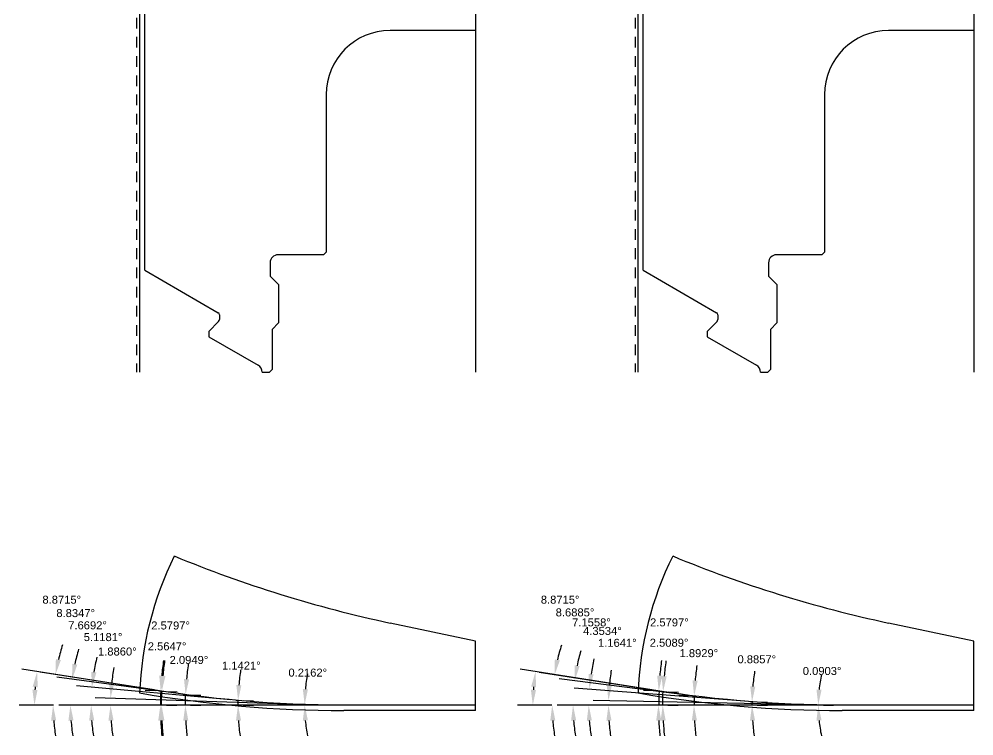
# Model space of a CAD drawing. Header units: inches. Extents: x 105.3 to 145.9, y -21.1 to -7.6.
# Drawn here: x 122.03 to 133.21, y -21.06 to -12.66 of the extents above; entities that cross this region are included whole.
import ezdxf

# ---------------------------------------------------------------- set-up
doc = ezdxf.new("R2010")
doc.units = ezdxf.units.IN
doc.header["$MEASUREMENT"] = 0
doc.header["$PDMODE"] = 35
doc.linetypes.add('HIDDEN2', pattern=[0.1875, 0.125, -0.0625])
doc.layers.get('Defpoints').update_dxf_attribs({"color": 10})
doc.layers.add('Dims', color=4, linetype='Continuous')
doc.styles.get("Standard").update_dxf_attribs({"font": 'arial.ttf'})
doc.dimstyles.get("Standard").update_dxf_attribs({"dimtxt": 0.09375, "dimasz": 0.18, "dimexe": 0.18, "dimexo": 0.0625, "dimgap": 0.09, "dimtad": 0, "dimtih": 1, "dimtoh": 1, "dimdec": 4, "dimzin": 0, "dimdsep": 46, "dimtxsty": 'Standard', "dimcen": 0.09, "dimadec": 4, "dimazin": 0, "dimtfac": 1, "dimtdec": 4, "dimtofl": 0, "dimtmove": 0, "dimatfit": 3, "dimfxl": 1, "dimtolj": 1, "dimtzin": 0, "dimarcsym": 0})

# ---------------------------------------------------------------- blocks, each defined once
blk = doc.blocks.new('*D99')
at = {"layer": 'Defpoints', "color": 0, "transparency": 16777216}
for p in [(128.93, -20.679), (131.366, -20.694), (131.406, -20.695), (128.328, -20.697), (133.212, -20.697)]:
    blk.add_point(p, dxfattribs=at)
at = {"layer": 'Dims', "color": 0, "lineweight": -2, "transparency": 16777216}
blk.add_line((131.304, -20.692), (128.75, -20.641), dxfattribs=at)
for start, end in [(170.8982, 174.867), (183.9688, 187.9377)]:
    blk.add_arc((131.529, -20.697), 2.599, start, end, dxfattribs=at)
at = {"layer": 'Dims', "color": 0, "transparency": 16777216}
for points in [[(128.97, -20.466), (128.91, -20.463), (128.93, -20.644)], [(128.906, -20.878), (128.966, -20.876), (128.93, -20.697)]]:
    blk.add_solid(points, dxfattribs=at)
at = {"layer": 'Dims', "color": 0, "transparency": 16777216, "insert": (129.034, -19.967), "char_height": 0.09375, "attachment_point": 5}
blk.add_mtext('\\A1;1.1641°', dxfattribs=at)
blk = doc.blocks.new('*D100')
at = {"layer": 'Defpoints', "color": 0, "transparency": 16777216}
for p in [(128.7, -20.635), (130.591, -20.655), (130.631, -20.658), (128.328, -20.697), (133.212, -20.697)]:
    blk.add_point(p, dxfattribs=at)
at = {"layer": 'Dims', "color": 0, "lineweight": -2, "transparency": 16777216}
blk.add_line((130.529, -20.651), (128.527, -20.498), dxfattribs=at)
for start, end in [(167.193, 171.4198), (184.2268, 188.4536)]:
    blk.add_arc((131.14, -20.697), 2.441, start, end, dxfattribs=at)
at = {"layer": 'Dims', "color": 0, "transparency": 16777216}
for points in [[(128.756, -20.336), (128.697, -20.33), (128.706, -20.512)], [(128.676, -20.878), (128.736, -20.876), (128.699, -20.697)]]:
    blk.add_solid(points, dxfattribs=at)
at = {"layer": 'Dims', "color": 0, "transparency": 16777216, "insert": (128.859, -19.828), "char_height": 0.09375, "attachment_point": 5}
blk.add_mtext('\\A1;4.3534°', dxfattribs=at)
blk = doc.blocks.new('*D101')
at = {"layer": 'Defpoints', "color": 0, "transparency": 16777216}
for p in [(128.517, -20.602), (129.914, -20.586), (129.954, -20.591), (128.328, -20.697), (133.212, -20.697)]:
    blk.add_point(p, dxfattribs=at)
at = {"layer": 'Dims', "color": 0, "lineweight": -2, "transparency": 16777216}
blk.add_line((129.852, -20.578), (128.354, -20.39), dxfattribs=at)
for start, end in [(163.8069, 168.3256), (184.5186, 189.0373)]:
    blk.add_arc((130.798, -20.697), 2.283, start, end, dxfattribs=at)
at = {"layer": 'Dims', "color": 0, "transparency": 16777216}
for points in [[(128.592, -20.24), (128.533, -20.23), (128.533, -20.413)], [(128.492, -20.878), (128.552, -20.876), (128.515, -20.697)]]:
    blk.add_solid(points, dxfattribs=at)
at = {"layer": 'Dims', "color": 0, "transparency": 16777216, "insert": (128.731, -19.728), "char_height": 0.09375, "attachment_point": 5}
blk.add_mtext('\\A1;7.1558°', dxfattribs=at)
blk = doc.blocks.new('*D102')
at = {"layer": 'Defpoints', "color": 0, "transparency": 16777216}
for p in [(131.386, -20.694), (131.386, -20.697), (131.388, -20.696), (133.212, -20.697)]:
    blk.add_point(p, dxfattribs=at)
at = {"layer": 'Dims', "color": 0, "lineweight": -2, "transparency": 16777216}
for p, q in [((131.449, -20.694), (131.568, -20.694)), ((131.449, -20.697), (131.568, -20.697))]:
    blk.add_line(p, q, dxfattribs=at)
for start, end in [(168.593, 174.2514), (185.6583, 191.3167)]:
    blk.add_arc((133.212, -20.697), 1.823, start, end, dxfattribs=at)
at = {"layer": 'Dims', "color": 0, "transparency": 16777216}
for points in [[(131.427, -20.516), (131.367, -20.513), (131.388, -20.694)], [(131.367, -20.878), (131.427, -20.875), (131.388, -20.697)]]:
    blk.add_solid(points, dxfattribs=at)
at = {"layer": 'Dims', "color": 0, "transparency": 16777216, "insert": (131.433, -20.297), "char_height": 0.09375, "attachment_point": 5}
blk.add_mtext('\\A1;0.0903°', dxfattribs=at)
blk = doc.blocks.new('*D103')
at = {"layer": 'Defpoints', "color": 0, "transparency": 16777216}
for p in [(130.612, -20.657), (130.612, -20.684), (130.611, -20.697), (133.212, -20.697)]:
    blk.add_point(p, dxfattribs=at)
at = {"layer": 'Dims', "color": 0, "lineweight": -2, "transparency": 16777216}
for p, q in [((130.674, -20.658), (130.792, -20.66)), ((130.674, -20.697), (130.792, -20.697))]:
    blk.add_line(p, q, dxfattribs=at)
for start, end in [(171.1795, 175.1469), (183.9674, 187.9349)]:
    blk.add_arc((133.212, -20.697), 2.6, start, end, dxfattribs=at)
at = {"layer": 'Dims', "color": 0, "transparency": 16777216}
for points in [[(130.651, -20.479), (130.591, -20.476), (130.612, -20.657)], [(130.588, -20.878), (130.648, -20.876), (130.612, -20.697)]]:
    blk.add_solid(points, dxfattribs=at)
at = {"layer": 'Dims', "color": 0, "transparency": 16777216, "insert": (130.668, -20.16), "char_height": 0.09375, "attachment_point": 5}
blk.add_mtext('\\A1;0.8857°', dxfattribs=at)
blk = doc.blocks.new('*D104')
at = {"layer": 'Defpoints', "color": 0, "transparency": 16777216}
for p in [(129.933, -20.661), (129.936, -20.589), (129.934, -20.697), (133.212, -20.697)]:
    blk.add_point(p, dxfattribs=at)
at = {"layer": 'Dims', "color": 0, "lineweight": -2, "transparency": 16777216}
for p, q in [((129.873, -20.587), (129.754, -20.583)), ((129.871, -20.697), (129.752, -20.697))]:
    blk.add_line(p, q, dxfattribs=at)
for start, end in [(171.816, 174.9615), (183.1456, 186.2912)]:
    blk.add_arc((133.212, -20.697), 3.279, start, end, dxfattribs=at)
at = {"layer": 'Dims', "color": 0, "transparency": 16777216}
for points in [[(129.975, -20.411), (129.915, -20.407), (129.934, -20.589)], [(129.907, -20.878), (129.967, -20.876), (129.932, -20.697)]]:
    blk.add_solid(points, dxfattribs=at)
at = {"layer": 'Dims', "color": 0, "transparency": 16777216, "insert": (129.989, -20.088), "char_height": 0.09375, "attachment_point": 5}
blk.add_mtext('\\A1;1.8929°', dxfattribs=at)
blk = doc.blocks.new('*D111')
at = {"layer": 'Defpoints', "color": 0, "transparency": 16777216}
for p in [(123.096, -20.67), (125.352, -20.689), (125.392, -20.69), (122.489, -20.697), (127.372, -20.697)]:
    blk.add_point(p, dxfattribs=at)
at = {"layer": 'Dims', "color": 0, "lineweight": -2, "transparency": 16777216}
blk.add_line((125.289, -20.687), (122.917, -20.609), dxfattribs=at)
for start, end in [(169.8792, 173.9966), (184.1174, 188.2348)]:
    blk.add_arc((125.601, -20.697), 2.505, start, end, dxfattribs=at)
at = {"layer": 'Dims', "color": 0, "transparency": 16777216}
for points in [[(123.14, -20.437), (123.08, -20.433), (123.097, -20.615)], [(123.072, -20.878), (123.132, -20.876), (123.096, -20.697)]]:
    blk.add_solid(points, dxfattribs=at)
at = {"layer": 'Dims', "color": 0, "transparency": 16777216, "insert": (123.176, -20.069), "char_height": 0.09375, "attachment_point": 5}
blk.add_mtext('\\A1;1.8860°', dxfattribs=at)
blk = doc.blocks.new('*D112')
at = {"layer": 'Defpoints', "color": 0, "transparency": 16777216}
for p in [(122.87, -20.627), (124.567, -20.64), (124.607, -20.643), (122.489, -20.697), (127.372, -20.697)]:
    blk.add_point(p, dxfattribs=at)
at = {"layer": 'Dims', "color": 0, "lineweight": -2, "transparency": 16777216}
blk.add_line((124.505, -20.634), (122.699, -20.472), dxfattribs=at)
for start, end in [(166.0594, 170.4707), (184.4112, 188.8225)]:
    blk.add_arc((125.207, -20.697), 2.339, start, end, dxfattribs=at)
at = {"layer": 'Dims', "color": 0, "transparency": 16777216}
for points in [[(122.931, -20.314), (122.871, -20.306), (122.878, -20.488)], [(122.846, -20.878), (122.906, -20.876), (122.869, -20.697)]]:
    blk.add_solid(points, dxfattribs=at)
at = {"layer": 'Dims', "color": 0, "transparency": 16777216, "insert": (123.009, -19.9), "char_height": 0.09375, "attachment_point": 5}
blk.add_mtext('\\A1;5.1181°', dxfattribs=at)
blk = doc.blocks.new('*D113')
at = {"layer": 'Defpoints', "color": 0, "transparency": 16777216}
for p in [(123.95, -20.57), (123.99, -20.575), (122.628, -20.596), (122.489, -20.697), (127.372, -20.697)]:
    blk.add_point(p, dxfattribs=at)
at = {"layer": 'Dims', "color": 0, "lineweight": -2, "transparency": 16777216}
blk.add_line((123.888, -20.561), (122.468, -20.37), dxfattribs=at)
for start, end in [(163.2426, 167.7867), (184.5441, 189.0882)]:
    blk.add_arc((124.896, -20.697), 2.27, start, end, dxfattribs=at)
at = {"layer": 'Dims', "color": 0, "transparency": 16777216}
for points in [[(122.707, -20.222), (122.648, -20.212), (122.646, -20.394)], [(122.603, -20.878), (122.663, -20.876), (122.626, -20.697)]]:
    blk.add_solid(points, dxfattribs=at)
at = {"layer": 'Dims', "color": 0, "transparency": 16777216, "insert": (122.827, -19.762), "char_height": 0.09375, "attachment_point": 5}
blk.add_mtext('\\A1;7.6692°', dxfattribs=at)
blk = doc.blocks.new('*D114')
at = {"layer": 'Defpoints', "color": 0, "transparency": 16777216}
for p in [(125.371, -20.694), (125.372, -20.689), (125.372, -20.697), (127.372, -20.697)]:
    blk.add_point(p, dxfattribs=at)
at = {"layer": 'Dims', "color": 0, "lineweight": -2, "transparency": 16777216}
for p, q in [((125.309, -20.689), (125.191, -20.689)), ((125.309, -20.697), (125.191, -20.697))]:
    blk.add_line(p, q, dxfattribs=at)
for start, end in [(169.4762, 174.63), (185.1538, 190.3076)]:
    blk.add_arc((127.372, -20.697), 2.002, start, end, dxfattribs=at)
at = {"layer": 'Dims', "color": 0, "transparency": 16777216}
for points in [[(125.409, -20.511), (125.349, -20.508), (125.371, -20.689)], [(125.349, -20.878), (125.409, -20.875), (125.371, -20.697)]]:
    blk.add_solid(points, dxfattribs=at)
at = {"layer": 'Dims', "color": 0, "transparency": 16777216, "insert": (125.407, -20.316), "char_height": 0.09375, "attachment_point": 5}
blk.add_mtext('\\A1;0.2162°', dxfattribs=at)
blk = doc.blocks.new('*D115')
at = {"layer": 'Defpoints', "color": 0, "transparency": 16777216}
for p in [(124.587, -20.641), (124.59, -20.679), (124.587, -20.697), (127.372, -20.697)]:
    blk.add_point(p, dxfattribs=at)
at = {"layer": 'Dims', "color": 0, "lineweight": -2, "transparency": 16777216}
for p, q in [((124.65, -20.643), (124.771, -20.645)), ((124.649, -20.697), (124.77, -20.697))]:
    blk.add_line(p, q, dxfattribs=at)
for start, end in [(171.4429, 175.1504), (183.7075, 187.415)]:
    blk.add_arc((127.372, -20.697), 2.782, start, end, dxfattribs=at)
at = {"layer": 'Dims', "color": 0, "transparency": 16777216}
for points in [[(124.63, -20.463), (124.57, -20.46), (124.591, -20.642)], [(124.566, -20.878), (124.626, -20.876), (124.59, -20.697)]]:
    blk.add_solid(points, dxfattribs=at)
at = {"layer": 'Dims', "color": 0, "transparency": 16777216, "insert": (124.629, -20.233), "char_height": 0.09375, "attachment_point": 5}
blk.add_mtext('\\A1;1.1421°', dxfattribs=at)
blk = doc.blocks.new('*D116')
at = {"layer": 'Defpoints', "color": 0, "transparency": 16777216}
for p in [(123.973, -20.573), (123.974, -20.656), (123.97, -20.697), (127.372, -20.697)]:
    blk.add_point(p, dxfattribs=at)
at = {"layer": 'Dims', "color": 0, "lineweight": -2, "transparency": 16777216}
for p, q in [((124.035, -20.575), (124.156, -20.579)), ((124.033, -20.697), (124.153, -20.697))]:
    blk.add_line(p, q, dxfattribs=at)
for start, end in [(171.8358, 174.8704), (183.0347, 186.0693)]:
    blk.add_arc((127.372, -20.697), 3.399, start, end, dxfattribs=at)
at = {"layer": 'Dims', "color": 0, "transparency": 16777216}
for points in [[(124.017, -20.395), (123.957, -20.391), (123.976, -20.573)], [(123.948, -20.878), (124.008, -20.876), (123.973, -20.697)]]:
    blk.add_solid(points, dxfattribs=at)
at = {"layer": 'Dims', "color": 0, "transparency": 16777216, "insert": (124.015, -20.168), "char_height": 0.09375, "attachment_point": 5}
blk.add_mtext('\\A1;2.0949°', dxfattribs=at)
blk = doc.blocks.new('*D169')
at = {"layer": 'Defpoints', "color": 0, "transparency": 16777216}
for p in [(129.565, -20.537), (129.567, -20.644), (129.562, -20.697), (133.212, -20.697)]:
    blk.add_point(p, dxfattribs=at)
at = {"layer": 'Dims', "color": 0, "lineweight": -2, "transparency": 16777216}
for p, q in [((129.628, -20.54), (129.75, -20.545)), ((129.624, -20.697), (129.746, -20.697))]:
    blk.add_line(p, q, dxfattribs=at)
for start, end in [(171.8321, 174.6616), (182.8295, 185.659)]:
    blk.add_arc((133.212, -20.697), 3.645, start, end, dxfattribs=at)
at = {"layer": 'Dims', "color": 0, "transparency": 16777216}
for points in [[(129.612, -20.36), (129.552, -20.356), (129.57, -20.537)], [(129.541, -20.878), (129.601, -20.876), (129.566, -20.697)]]:
    blk.add_solid(points, dxfattribs=at)
at = {"layer": 'Dims', "color": 0, "transparency": 16777216, "insert": (129.64, -19.966), "char_height": 0.09375, "attachment_point": 5}
blk.add_mtext('\\A1;2.5089°', dxfattribs=at)
blk = doc.blocks.new('*D170')
at = {"layer": 'Defpoints', "color": 0, "transparency": 16777216}
for p in [(128.274, -20.579), (129.542, -20.534), (129.582, -20.54), (128.328, -20.697), (133.212, -20.697)]:
    blk.add_point(p, dxfattribs=at)
at = {"layer": 'Dims', "color": 0, "lineweight": -2, "transparency": 16777216}
for p, q in [((129.48, -20.524), (128.12, -20.316)), ((128.266, -20.697), (128.091, -20.697))]:
    blk.add_line(p, q, dxfattribs=at)
for start, end in [(162.4946, 166.903), (184.4084, 188.8168)]:
    blk.add_arc((130.611, -20.697), 2.34, start, end, dxfattribs=at)
at = {"layer": 'Dims', "color": 0, "transparency": 16777216}
for points in [[(128.361, -20.172), (128.302, -20.161), (128.298, -20.344)], [(128.248, -20.878), (128.308, -20.876), (128.271, -20.697)]]:
    blk.add_solid(points, dxfattribs=at)
at = {"layer": 'Dims', "color": 0, "transparency": 16777216, "insert": (128.538, -19.611), "char_height": 0.09375, "attachment_point": 5}
blk.add_mtext('\\A1;8.6885°', dxfattribs=at)
blk = doc.blocks.new('*D178')
at = {"layer": 'Defpoints', "color": 0, "transparency": 16777216}
for p in [(122.426, -20.577), (123.67, -20.529), (123.71, -20.535), (122.489, -20.697), (127.372, -20.697)]:
    blk.add_point(p, dxfattribs=at)
at = {"layer": 'Dims', "color": 0, "lineweight": -2, "transparency": 16777216}
for p, q in [((123.608, -20.519), (122.273, -20.311)), ((122.427, -20.697), (122.243, -20.697))]:
    blk.add_line(p, q, dxfattribs=at)
for start, end in [(162.3121, 166.7387), (184.4266, 188.8531)]:
    blk.add_arc((124.754, -20.697), 2.33, start, end, dxfattribs=at)
at = {"layer": 'Dims', "color": 0, "transparency": 16777216}
for points in [[(122.515, -20.168), (122.456, -20.157), (122.451, -20.339)], [(122.4, -20.878), (122.46, -20.876), (122.423, -20.697)]]:
    blk.add_solid(points, dxfattribs=at)
at = {"layer": 'Dims', "color": 0, "transparency": 16777216, "insert": (122.688, -19.619), "char_height": 0.09375, "attachment_point": 5}
blk.add_mtext('\\A1;8.8347°', dxfattribs=at)
blk = doc.blocks.new('*D177')
at = {"layer": 'Defpoints', "color": 0, "transparency": 16777216}
for p in [(123.693, -20.532), (123.694, -20.642), (123.69, -20.697), (127.372, -20.697)]:
    blk.add_point(p, dxfattribs=at)
at = {"layer": 'Dims', "color": 0, "lineweight": -2, "transparency": 16777216}
for p, q in [((123.756, -20.535), (123.877, -20.54)), ((123.752, -20.697), (123.874, -20.697))]:
    blk.add_line(p, q, dxfattribs=at)
for start, end in [(171.8276, 174.6315), (182.8039, 185.6077)]:
    blk.add_arc((127.372, -20.697), 3.679, start, end, dxfattribs=at)
at = {"layer": 'Dims', "color": 0, "transparency": 16777216}
for points in [[(123.74, -20.355), (123.68, -20.351), (123.697, -20.532)], [(123.668, -20.878), (123.728, -20.876), (123.694, -20.697)]]:
    blk.add_solid(points, dxfattribs=at)
at = {"layer": 'Dims', "color": 0, "transparency": 16777216, "insert": (123.759, -20.008), "char_height": 0.09375, "attachment_point": 5}
blk.add_mtext('\\A1;2.5647°', dxfattribs=at)
blk = doc.blocks.new('*D207')
at = {"layer": 'Defpoints', "color": 0, "transparency": 16777216}
for p in [(128.048, -20.566), (129.5, -20.527), (129.54, -20.533), (128.328, -20.697), (133.212, -20.697)]:
    blk.add_point(p, dxfattribs=at)
at = {"layer": 'Dims', "color": 0, "lineweight": -2, "transparency": 16777216}
for p, q in [((129.438, -20.517), (127.897, -20.277)), ((128.266, -20.697), (127.864, -20.697))]:
    blk.add_line(p, q, dxfattribs=at)
blk.add_arc((130.588, -20.697), 2.544, 175.1832, 175.9453, dxfattribs=at)
at = {"layer": 'Dims', "color": 0, "transparency": 16777216}
for points in [[(128.024, -20.48), (128.083, -20.487), (128.075, -20.305)], [(128.081, -20.518), (128.021, -20.516), (128.044, -20.697)]]:
    blk.add_solid(points, dxfattribs=at)
at = {"layer": 'Dims', "color": 0, "transparency": 16777216, "insert": (128.364, -19.462), "char_height": 0.09375, "attachment_point": 5}
blk.add_mtext('\\A1;8.8715°', dxfattribs=at)
blk = doc.blocks.new('*D206')
at = {"layer": 'Defpoints', "color": 0, "transparency": 16777216}
for p in [(129.524, -20.531), (129.515, -20.642), (129.52, -20.697), (133.212, -20.697)]:
    blk.add_point(p, dxfattribs=at)
at = {"layer": 'Dims', "color": 0, "lineweight": -2, "transparency": 16777216}
for p, q in [((129.461, -20.528), (129.339, -20.523)), ((129.458, -20.697), (129.335, -20.697))]:
    blk.add_line(p, q, dxfattribs=at)
for start, end in [(171.8399, 174.6301), (182.7902, 185.5804)]:
    blk.add_arc((133.212, -20.697), 3.697, start, end, dxfattribs=at)
at = {"layer": 'Dims', "color": 0, "transparency": 16777216}
for points in [[(129.561, -20.353), (129.501, -20.349), (129.519, -20.531)], [(129.489, -20.878), (129.549, -20.876), (129.515, -20.697)]]:
    blk.add_solid(points, dxfattribs=at)
at = {"layer": 'Dims', "color": 0, "transparency": 16777216, "insert": (129.644, -19.728), "char_height": 0.09375, "attachment_point": 5}
blk.add_mtext('\\A1;2.5797°', dxfattribs=at)
blk = doc.blocks.new('*D209')
at = {"layer": 'Defpoints', "color": 0, "transparency": 16777216}
for p in [(122.208, -20.566), (123.661, -20.527), (123.701, -20.533), (122.489, -20.697), (127.372, -20.697)]:
    blk.add_point(p, dxfattribs=at)
at = {"layer": 'Dims', "color": 0, "lineweight": -2, "transparency": 16777216}
for p, q in [((123.599, -20.517), (122.058, -20.277)), ((122.427, -20.697), (122.025, -20.697))]:
    blk.add_line(p, q, dxfattribs=at)
blk.add_arc((124.749, -20.697), 2.544, 175.1832, 175.9453, dxfattribs=at)
at = {"layer": 'Dims', "color": 0, "transparency": 16777216}
for points in [[(122.184, -20.48), (122.244, -20.487), (122.236, -20.305)], [(122.241, -20.518), (122.181, -20.516), (122.205, -20.697)]]:
    blk.add_solid(points, dxfattribs=at)
at = {"layer": 'Dims', "color": 0, "transparency": 16777216, "insert": (122.525, -19.462), "char_height": 0.09375, "attachment_point": 5}
blk.add_mtext('\\A1;8.8715°', dxfattribs=at)
blk = doc.blocks.new('*D208')
at = {"layer": 'Defpoints', "color": 0, "transparency": 16777216}
for p in [(123.685, -20.531), (123.681, -20.642), (123.681, -20.697), (127.372, -20.697)]:
    blk.add_point(p, dxfattribs=at)
at = {"layer": 'Dims', "color": 0, "lineweight": -2, "transparency": 16777216}
for p, q in [((123.622, -20.528), (123.504, -20.523)), ((123.618, -20.697), (123.5, -20.697))]:
    blk.add_line(p, q, dxfattribs=at)
for start, end in [(171.833, 174.6266), (182.7936, 185.5872)]:
    blk.add_arc((127.372, -20.697), 3.692, start, end, dxfattribs=at)
at = {"layer": 'Dims', "color": 0, "transparency": 16777216}
for points in [[(123.726, -20.353), (123.667, -20.349), (123.684, -20.531)], [(123.655, -20.878), (123.715, -20.876), (123.68, -20.697)]]:
    blk.add_solid(points, dxfattribs=at)
at = {"layer": 'Dims', "color": 0, "transparency": 16777216, "insert": (123.8, -19.764), "char_height": 0.09375, "attachment_point": 5}
blk.add_mtext('\\A1;2.5797°', dxfattribs=at)

msp = doc.modelspace()

# ---------------------------------------------------------------- linework, layer by layer
at = {"linetype": 'HIDDEN2'}
for p, q in [((123.40224, -9.04696), (123.40224, -16.79696)), ((129.24146, -9.04696), (129.24146, -16.79696))]:
    msp.add_line(p, q, dxfattribs=at)
for p, q in [((123.43484, -9.04696), (123.43484, -16.79696)), ((127.37234, -9.04696), (127.37234, -16.79696)), ((129.27406, -9.04696), (129.27406, -16.79696)), ((133.21156, -9.04696), (133.21156, -16.79696)), ((123.49734, -15.60428), (123.49734, -11.57301)), ((129.33656, -15.60428), (129.33656, -11.57301)), ((127.37234, -12.79696), (126.37234, -12.79696)), ((133.21156, -12.79696), (132.21156, -12.79696)), ((125.62234, -13.54696), (125.62234, -15.39071)), ((131.46156, -13.54696), (131.46156, -15.39071)), ((125.59109, -15.42196), (125.05984, -15.42196)), ((125.62234, -15.39071), (125.59109, -15.42196)), ((131.43031, -15.42196), (130.89906, -15.42196)), ((131.46156, -15.39071), (131.43031, -15.42196)), ((124.96609, -15.51571), (124.96609, -15.67196)), ((130.80531, -15.51571), (130.80531, -15.67196)), ((123.49734, -15.60428), (124.35672, -16.10044)), ((129.33656, -15.60428), (130.19593, -16.10044)), ((124.96609, -15.67196), (125.06499, -15.77086)), ((125.06499, -15.77086), (125.06499, -16.22111)), ((130.80531, -15.67196), (130.90421, -15.77086)), ((130.90421, -15.77086), (130.90421, -16.22111)), ((124.36319, -16.20364), (124.24734, -16.31949)), ((124.37234, -16.1275), (124.37234, -16.18154)), ((130.2024, -16.20364), (130.08656, -16.31949)), ((130.21156, -16.1275), (130.21156, -16.18154)), ((124.24734, -16.31949), (124.24734, -16.38199)), ((125.06499, -16.22111), (124.98914, -16.29696)), ((124.98914, -16.29696), (124.98914, -16.76571)), ((130.08656, -16.31949), (130.08656, -16.38199)), ((130.90421, -16.22111), (130.82836, -16.29696)), ((130.82836, -16.29696), (130.82836, -16.76571)), ((124.24734, -16.38199), (124.82547, -16.71577)), ((130.08656, -16.38199), (130.66468, -16.71577)), ((124.98914, -16.76571), (124.95789, -16.79696)), ((130.82836, -16.76571), (130.79711, -16.79696)), ((124.87234, -16.79696), (124.95789, -16.79696)), ((130.71156, -16.79696), (130.79711, -16.79696)), ((127.37234, -19.947), (126.37234, -19.73444)), ((133.21156, -19.947), (132.21156, -19.73444)), ((127.37234, -20.697), (127.37234, -19.947)), ((133.21156, -20.697), (133.21156, -19.947)), ((127.37234, -20.7595), (125.83024, -20.7595)), ((127.37234, -20.7595), (127.37234, -20.697)), ((133.21156, -20.7595), (131.66946, -20.7595)), ((133.21156, -20.7595), (133.21156, -20.697))]:
    msp.add_line(p, q)
at = {"color": 1}
for p, q in [((123.66082, -20.52712), (123.70082, -20.53337)), ((129.49395, -20.52616), (129.5536, -20.53546)), ((129.50003, -20.52712), (129.54003, -20.53337)), ((125.83024, -20.697), (122.4892, -20.697)), ((131.66946, -20.697), (128.32842, -20.697))]:
    msp.add_line(p, q, dxfattribs=at)
at = {"color": 3}
for p, q in [((123.66965, -20.52851), (123.70965, -20.53473)), ((123.95024, -20.56962), (123.99024, -20.57501)), ((129.54162, -20.53361), (129.58162, -20.53972)), ((124.56689, -20.63962), (124.60689, -20.6432)), ((125.35153, -20.68877), (125.39153, -20.69009)), ((129.91382, -20.58598), (129.95382, -20.591)), ((130.59148, -20.65525), (130.63148, -20.65829)), ((131.3663, -20.6937), (131.4063, -20.69451))]:
    msp.add_line(p, q, dxfattribs=at)
for points in [[(127.37234, -20.697), (125.83024, -20.697, -0.04296551), (123.44814, -20.49192)], [(133.21156, -20.697), (131.66946, -20.697, -0.04296551), (129.28735, -20.49192)]]:
    msp.add_lwpolyline(points, format="xyb")
for centre, radius, start, end in [((126.37234, -13.54696), 0.75, 90, 180), ((132.21156, -13.54696), 0.75, 90, 180), ((125.05984, -15.51571), 0.09375, 90, 180), ((130.89906, -15.51571), 0.09375, 90, 180), ((124.34109, -16.1275), 0.03125, 0, 60), ((130.18031, -16.1275), 0.03125, 0, 60), ((124.34109, -16.18154), 0.03125, 315, 0), ((130.18031, -16.18154), 0.03125, 315, 0), ((124.77859, -16.79696), 0.09375, 0, 60), ((130.61781, -16.79696), 0.09375, 0, 60), ((127.37234, -20.697), 3.9375, 153.658483, 177.911502), ((129.38706, -5.5513), 14.5, 247.523693, 258), ((133.21156, -20.697), 3.9375, 153.658483, 177.911502), ((135.22628, -5.5513), 14.5, 247.523693, 258), ((125.83024, -6.7595), 14, 260.159083, 270), ((131.66946, -6.7595), 14, 260.159083, 270)]:
    msp.add_arc(centre, radius, start, end)
at = {"color": 1}
for centre in [(127.37234, -20.697), (133.21156, -20.697), (133.21156, -20.697)]:
    msp.add_arc(centre, 3.69153, 177.420256, 180, dxfattribs=at)
at = {"color": 3}
for centre, radius, start in [((127.37234, -20.697), 3.68269, 177.435329), ((127.37234, -20.697), 3.40211, 177.905092), ((133.21156, -20.697), 3.64993, 177.491074), ((127.37234, -20.697), 2.78545, 178.857896), ((127.37234, -20.697), 2.00081, 179.783795), ((133.21156, -20.697), 3.27773, 178.10712), ((133.21156, -20.697), 2.60008, 179.114347), ((133.21156, -20.697), 1.82526, 179.909701)]:
    msp.add_arc(centre, radius, start, 180, dxfattribs=at)

# ---------------------------------------------------------------- dimensions: what is measured, and where the dimension line sits
at = {"layer": 'Dims'}
for base, line1, line2, picture, middle in [((122.20848611, -20.56575006), ((127.37234184, -20.69699649), (122.48920492, -20.69699649)), ((123.66081672, -20.52712159), (123.70081672, -20.53336504)), '*D209', (122.52474648, -19.46239877)), ((128.04769989, -20.56575006), ((133.21155561, -20.69699649), (128.3284187, -20.69699649)), ((129.50003049, -20.52712159), (129.54003049, -20.53336504)), '*D207', (128.36396026, -19.46239877)), ((122.42629406, -20.57726829), ((127.37234184, -20.69699649), (122.48920492, -20.69699649)), ((123.66965159, -20.52851084), (123.70965159, -20.53472801)), '*D178', (122.68761902, -19.61883203)), ((128.27375023, -20.578763789), ((133.21155561, -20.696996492), (128.328418699, -20.696996492)), ((129.541621666, -20.533610944), (129.581621666, -20.53972362)), '*D170', (128.538225055, -19.610624814)), ((128.51711769, -20.60198259), ((133.21155561, -20.69699649), (128.3284187, -20.69699649)), ((129.95382361, -20.59100086), (129.91382361, -20.58597904)), '*D101', (128.73086509, -19.72826032)), ((122.6282499, -20.59574014), ((127.37234184, -20.69699649), (122.48920492, -20.69699649)), ((123.9502354, -20.56961894), (123.9902354, -20.57500526)), '*D113', (122.82740728, -19.76215166)), ((128.70014882, -20.63519116), ((133.21155561, -20.69699649), (128.3284187, -20.69699649)), ((130.63147743, -20.65829167), (130.59147743, -20.65524654)), '*D100', (128.85929178, -19.82807228)), ((122.86999403, -20.62737498), ((127.37234184, -20.69699649), (122.48920492, -20.69699649)), ((124.56689425, -20.6396211), (124.60689425, -20.64320374)), '*D112', (123.0089504, -19.90002876)), ((128.92956018, -20.6793942), ((133.21155561, -20.69699649), (128.3284187, -20.69699649)), ((131.40629631, -20.69451186), (131.36629631, -20.69369904)), '*D99', (129.03409476, -19.96709603)), ((123.09607084, -20.66950702), ((127.37234184, -20.69699649), (122.48920492, -20.69699649)), ((125.35153496, -20.68877307), (125.39153496, -20.69009025)), '*D111', (123.1759701, -20.06874677))]:
    dim = msp.add_angular_dim_2l(base=base, line1=line1, line2=line2, dimstyle='Standard', dxfattribs=at)
    dim.commit()
    dim.dimension.update_dxf_attribs({"geometry": picture, "text_midpoint": middle, "dimtype": 162})
for base, center, p1, p2, picture, middle in [((129.515347, -20.641518), (133.211556, -20.696996), (129.523772, -20.530842), (129.52003, -20.696996), '*D206', (129.644122, -19.72826)), ((123.680672, -20.641586), (127.372342, -20.696996), (123.684558, -20.530842), (123.680817, -20.696996), '*D208', (123.800124, -19.763854)), ((129.566677, -20.643791), (133.211556, -20.696996), (129.56512, -20.537221), (129.561622, -20.696996), '*D169', (129.640318, -19.966084)), ((123.69417, -20.64211), (127.37234, -20.697), (123.69334, -20.53221), (123.68965, -20.697), '*D177', (123.75882, -20.00818)), ((123.973719, -20.655573), (127.372342, -20.696996), (123.972509, -20.572633), (123.970235, -20.696996), '*D116', (124.014886, -20.167994)), ((129.93269, -20.66089), (133.21156, -20.697), (129.93561, -20.58873), (129.93382, -20.697), '*D104', (129.98946, -20.08843)), ((130.6116, -20.6836), (133.21156, -20.697), (130.61179, -20.65681), (130.61148, -20.697), '*D103', (130.66762, -20.16004)), ((124.59018, -20.67851), (127.37234, -20.697), (124.58745, -20.64148), (124.58689, -20.697), '*D115', (124.62907, -20.2331)), ((131.388155, -20.696039), (133.211556, -20.696996), (131.386299, -20.69412), (131.386296, -20.696996), '*D102', (131.432565, -20.297019)), ((125.37058, -20.69448), (127.37234, -20.697), (125.37155, -20.68945), (125.37153, -20.697), '*D114', (125.40709, -20.31639))]:
    dim = msp.add_angular_dim_3p(base=base, center=center, p1=p1, p2=p2, dimstyle='Standard', dxfattribs=at)
    dim.commit()
    dim.dimension.update_dxf_attribs({"geometry": picture, "text_midpoint": middle, "dimtype": 165})

doc.saveas('drawing.dxf')
